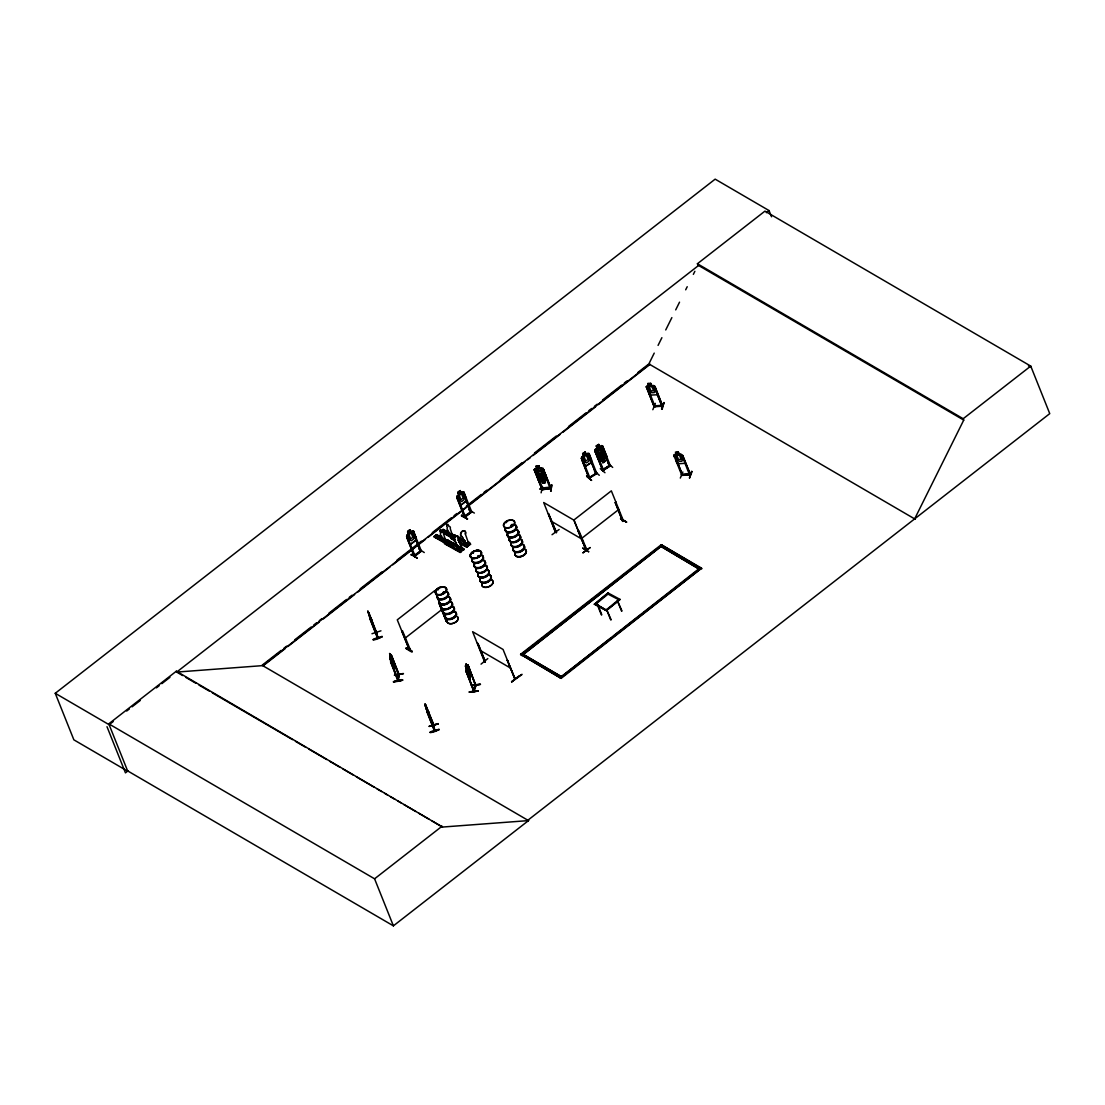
<?xml version="1.0" encoding="UTF-8"?>
<svg xmlns="http://www.w3.org/2000/svg" width="1105" height="1105" viewBox="0 0 1105 1105"><rect width="100%" height="100%" fill="white"/><g stroke="black" fill="none" stroke-linecap="round" stroke-linejoin="round"><path stroke-width="1.5" d="M368.78 612.488L376.833 633.179L376.114 631.977M377.882 637.696L377.261 637.226M368.808 612.584L369.871 618.137L377.896 638.248L376.805 632.64M409.168 649.823L410.148 649.326L402.427 630.651L401.792 631.148L409.416 649.947L397.275 619.836L434.776 590.609L446.379 621.19L438.671 602.418L439.5 602.032L438.878 602.529M410.038 649.464L409.472 648.621L410.148 649.326M440.508 529.82L440.715 532.886A2.113 1.506 -60.5 0 0 441.365 535.594L444.086 541.326L445.55 540.055L443.478 533.812A2.113 1.506 -60.5 0 0 442.262 531.671L440.633 529.654M444.486 540.207L445.37 540.124M445.453 540.248L444.5 539.931L445.37 540.456M445.287 540.373L444.638 540.262M446.6 525.731L447.401 524.474M446.42 621.12L446.752 619.933L445.895 620.292M446.959 620.692L446.917 620.734A5.926 3.605 -21.8 0 0 454.155 622.999A5.926 3.605 -21.8 0 0 456.931 616.341A5.926 3.605 -21.8 0 1 454.141 622.999A5.926 3.605 -21.8 0 1 446.903 620.706M452.18 534.571L451.144 534.834L452.097 534.944M451.959 534.917L451.241 534.737L452.138 535.041M460.177 548.674L461.489 548.591L460.122 548.342L461.338 550.87L460.329 548.702L461.517 548.605M460.785 548.315L463.617 549.793M461.02 548.384L461.42 548.978L460.619 548.467M466.752 543.066L467.94 543.936L467.305 542.831M467.194 543.453C467.802 542.445 466.711 544.019 468.023 543.356M585.802 550.014L586.106 549.337M585.912 549.586L586.368 548.95M585.512 549.033L586.589 549.696M623.386 520.731C622.336 519.847 622.819 520.303 623.496 520.994L611.341 490.841L573.827 520.068L586.051 550.124M615.236 502.665L616.065 502.278L615.236 502.665L622.723 521.215M406.005 648.524C408.173 646.176 418.657 657.24 406.018 648.469M406.309 648.221L412.068 651.48M406.198 647.889L412.151 651.536M582.763 548.163L588.62 551.713M411.074 555.083L411.322 554.406L417.096 558.066M411.281 554.489L417.193 558.135M461.379 515.897L467.498 518.936L461.586 515.262M467.401 518.88L461.669 515.634M414.817 555.373C409.251 558.591 431.268 543.494 414.278 555.787M420.563 551.478C422.11 551.229 419.596 549.378 421.35 551.174M464.514 516.657C482.042 504.35 459.072 519.184 465.329 516.242M465.177 516.132L465.122 516.173M470.716 511.781L471.49 511.173L471.766 511.905L463.699 491.918L462.622 491.642L457.249 495.841L456.904 497.264L464.735 517.333L465.108 516.684M473.741 691.468L466.503 672.199L474.321 690.846L473.465 690.777L474.004 690.128M473.686 691.329L475.841 684.423L475.261 684.99M476.075 685.197L474.1 691.412L474.073 690.238M657.199 392.358L657.199 394.761L650.472 395.107L648.704 392.8M678.083 463.699L676.288 461.462L678.056 463.769L684.81 463.354L684.769 461.02M684.81 463.354L684.851 461.103M535.911 474.183L536.022 471.683L542.956 470.564L544.779 472.691L542.914 470.647L536.105 471.807M545.331 476.946L545.442 474.501M586.603 476.034L591.52 480.385L586.631 475.965M586.7 476.338L591.52 480.385M426.944 711.924L434.486 731.123L433.837 725.046M426.185 706.219L424.969 704.009L434.099 725.723L425.798 705.031L426.875 710.902L434.804 731.04L426.461 709.465M434.445 731.054L434.541 729.797M434.306 730.64L433.837 725.391L434.831 730.902M469.363 692.158L478.313 691.067L469.363 692.186M377.648 637.475L376.625 632.695M377.965 638.165L369.526 616.687M652.834 409.706L655.376 403.38M682.849 471.973L680.307 478.078M460.454 548.384L460.868 548.508M467.816 543.329L466.738 543.259M542.514 486.532L541.105 492.844M390.327 657.862L389.678 653.525L390.479 659.644L393.076 664.74L392.786 659.975M390.024 659.312L391.225 654.671M397.98 680.086L397.897 680.901L390.535 661.646L398.38 680.266L397.62 680.224L399.195 674.644M391.681 656.066L399.154 675.169M393.656 668.401L394.499 663.704L391.129 654.588L399.209 674.741L398.256 680.818L390.079 659.243M392.772 666.854L393.781 668.511L394.457 663.677M393.49 681.978C401.143 677.987 409.665 680.1 393.477 681.909M394.499 675.045L403.353 673.484M399.098 675.169L398.864 673.94L398.739 674.754M398.725 675.362L398.822 674.672L397.869 680.818M538.37 480.344L541.657 480.606M539.737 480.979L546.63 479.805L547.224 478.907M546.63 479.805C542.03 479.128 548.467 484.515 542.569 482.899M534.226 469.777L542.265 489.846L534.212 469.846L534.834 468.796L534.323 469.86M535.58 470.827L534.723 471.172L535.58 470.827L543.121 489.432M536.85 468.479L535.925 466.186L538.881 465.716L539.737 468.092L543.066 468.41L551.077 488.369L542.265 489.819M536.671 475.979L538.494 478.12L545.428 477.001L545.525 474.57M538.881 465.716L539.723 468.161L541.505 468.7L543.218 472.968L542.472 475.04C542.196 479.998 548.37 480.537 542.362 476.904C545.317 473.368 541.105 472.719 541.519 476.504L538.094 474.777L541.132 477.084C538.245 480.482 542.32 481.131 541.989 477.526L544.268 479.308L541.422 479.75L539.71 475.468L537.5 473.879L535.801 469.611L536.961 468.603L536.063 466.255M542.762 469.666L543.577 469.542L542.762 469.666L550.262 488.562C554.199 484.819 524.668 491.338 550.083 488.521M543.066 468.41L550.953 488.41M551.492 484.736L551.077 491.283M552.058 485.012L550.608 491.269M589.697 477.332L595.913 473.52L589.02 477.774M596.534 472.636C595.857 474.446 597.598 473.313 589.214 478.175M439.983 530.745L440.315 530.013M444.873 539.931L445.937 541.091L445.508 539.268L446.903 540.677L444.818 542.596M602.598 470.606L603.62 470.205L595.927 451.489L595.222 451.931L602.75 470.744L610.554 465.813L609.629 465.633M610.126 464.998L602.322 469.929L609.325 465.744M603.523 470.274L603.427 469.708M484.598 661.688C486.545 662.434 483.175 660.127 485.054 660.983M515.303 679.105L514.626 678.194M555.843 532.251L556.506 532.569L548.453 513.659L555.594 532.513L543.688 502.526L574.144 520.289L586.189 550.262M585.595 549.972L585.857 549.558M407.068 535.11L406.695 536.422L414.43 556.519M457 497.236L457.249 495.841M466.075 664.091L465.426 666.177L468.188 674.561L469.252 675.348L469.445 670.514L466.075 664.091L470.771 675.694M466.172 664.091L465.481 666.191L470.164 677.641M466.462 668.401L466.02 671.384L468.05 665.196M467.097 666.384L468.064 665.1L475.979 685.639M466.807 669.229L467.401 667.282M468.506 673.511L469.114 671.564M471.213 674.243L469.597 679.161L471.172 674.216L468.064 665.1M438.92 538.287L439.362 537.417L440.08 538.094M468.106 667.116L468.589 666.508L475.551 685.735L475.219 685.003M471.49 685.459L480.44 684.354L471.573 685.086M473.769 690.266L475.343 685.321M480.413 684.327L471.49 685.335M444.541 542.804L434.016 536.933L436.696 534.806M435.992 535.124L447.152 540.704L446.351 541.367L435.881 535.455L436.696 534.82L447.124 540.759L436.392 534.613L434.058 536.45L444.997 542.458M436.392 534.613L435.895 535.455L446.682 541.119M442.594 530.234L453.078 536.146L442.939 529.944M443.022 531.919L451.973 537.002L440.812 531.395L443.077 529.392L453.547 535.759L442.677 529.917M448.409 540.538L444.403 543.701L460.177 552.514L461.31 551.588L445.08 543.177L460.398 551.616L463.34 549.282L461.641 547.196L464.1 549.365L447.953 540.221L444.472 542.969L460.619 552.155M447.953 540.221L447.194 541.478L458.589 547.928M447.732 541.077L458.685 547.873M448.119 540.566L456.517 545.732M455.398 540.911L451.089 538.494L455.025 535.373M443.699 533.411L451.227 537.596L453.851 535.497L453.022 536.146M451.185 538.439L452.318 537.513L454.721 539.516M451.213 537.624L451.986 536.975L441.268 531.035M453.478 535.787L452.207 534.047L452.719 535.939L451.917 536.45L452.083 534.53M454.417 535.856C455.564 533.908 447.152 539.295 454.417 539.751L451.158 537.762M463.05 550.014L464.086 549.392L448.036 540.456M466.766 547.348L470.399 544.102L469.915 542.887C465.951 539.295 470.785 548.453 468.147 542.693L467.084 543.536L467.898 545.58M467.636 546.492L458.465 542.141M470.329 544.544L467.94 542.541M437.732 589.227L437.815 589.725M438.575 589.393L438.063 589.725M443.879 593.219L444.017 592.031L442.939 593.109M473.382 553.011L472.733 552.569L473.189 553.163M479.031 555.981L478.092 556.395M506.67 522.361L505.759 522.596M506.145 522.472L506.062 521.947M511.712 525.193L510.98 525.939M511.422 525.345L511.933 525.994M512.361 525.317L511.132 525.469M511.173 526.063L512.623 525.428M445.163 540.386L445.218 541.657M397.883 680.362L398.118 679.672M589.821 477.208L589.241 478.437L581.368 458.34L581.838 457L587.791 453.23L589.02 453.464L591.479 459.625L591.52 462.456L585.512 466.269L591.52 462.456M581.41 458.395L581.893 457.056M599.145 461.172L600.374 461.407L606.769 456.268L604.476 458.727L605.499 461.034L602.902 462.608L605.499 461.034M602.943 470.661L594.877 450.647L595.36 449.321L601.369 445.605L602.598 445.84L606.811 456.31M599.228 461.089L595.015 450.674L595.36 449.321M654.201 406.681L646.259 386.667L654.119 406.681L662.751 406.239L654.837 386.211L651.591 385.631L650.638 383.407M647.627 387.786L646.757 388.048L647.627 387.786L655.085 406.64L654.892 405.701L661.757 405.659M651.619 385.617L650.735 383.255L647.848 383.476L648.884 385.838L647.765 386.681L649.478 390.949L651.632 392.717L654.312 392.579L655.003 390.673L653.29 386.391L651.563 385.7M653.497 385.452L646.881 385.935M650.472 395.107L648.801 392.786M654.519 387.662L655.389 387.399L654.519 387.662L662.033 406.336L654.602 387.441M653.911 406.06L654.809 405.742L653.925 405.784M661.688 405.383L661.978 406.309M654.975 405.922L662.655 405.328L661.771 405.632M661.66 409.32L663.995 402.552L662.144 409.278M664.022 402.565L661.536 408.933M676.495 454.431L673.829 455.329L681.854 475.399L690.418 474.901L682.407 454.873L679.161 454.293L678.304 451.917L675.417 452.138L676.467 454.5L675.335 455.329L677.047 459.611L679.216 461.379L681.882 461.241L682.586 459.335L680.873 455.053L679.133 454.362L678.249 452M675.127 456.669L674.326 456.71L675.127 456.669L682.655 475.302L681.426 474.694L681.799 475.357M681.081 454.114L674.409 454.459L673.801 455.398M682.172 456.089L682.959 456.061L682.172 456.089L689.603 474.998L689.285 474.28M682.586 475.343L675.21 456.448M689.465 474.984L689.258 474.045M690.321 474.901L690.073 473.935L682.545 474.584M691.592 471.227L689.713 477.94M460.923 548.95L460.191 548.218M376.377 632.654L377.592 638.345L370.023 619.145M654.229 353.103L648.87 363.918L637.972 372.399M658.069 345.395L661.895 337.674M665.735 329.953L671.868 317.605M675.707 309.883L679.534 302.162M685.68 289.814L687.213 286.72M693.346 274.372L694.879 271.291M914.65 518.894L963.74 420.093L963.187 418.726L697.407 263.75L764.95 211.124L1030.744 366.1L1049.75 413.629L527.872 820.228L528.494 820.601L442.483 827.051L432.083 821.001M473.838 690.887L466.061 671.343M458.009 492.333L458.989 494.667L458.147 496.325L459.86 500.606L461.738 501.532L463.893 499.861L464.321 497.126L462.608 492.844L461.144 492.982L460.163 490.661M484.515 661.674L472.609 631.687L503.065 649.45L515.11 679.423L514.543 678.208M556.478 532.61L548.729 514.143M446.765 619.96L446.061 620.734M586.727 549.599L578.992 530.883L578.15 531.312L586.368 550.041L586.52 549.088M583.73 455.951L582.777 457.539L584.49 461.821L586.479 462.829L588.855 461.296L589.379 458.644L587.68 454.376L586.106 454.431L585.18 451.959L582.653 453.603L583.689 455.909L582.818 453.658M451.71 545.235L452.484 544.627M453.478 545.442L452.415 544.434L451.738 545.746M646.232 386.736L648.911 385.769L648 383.476M443.216 592.335L443.064 593.205L444.044 593.012M472.526 552.914L473.437 552.68M479.349 556.133L478.437 555.594M511.159 526.173L511.311 525.303M451.959 537.624L454.804 539.24M466.835 547.348L459.652 543.329M595.94 473.824L588.578 455.191L589.435 454.873L588.744 455.329M541.851 488.921L542.735 488.755M542.113 489.598L551.119 488.148M600.236 468.644L604.974 472.733M408.905 649.091L409.955 648.842M414.637 556.437L414.941 555.235M459.998 540.4L459.625 539.13M478.106 556.685L479.335 555.732M444.265 592.087L443.036 592.501L443.74 592.777M443.588 592.874L443.975 592.073M654.201 406.46L662.931 406.018L662.655 405.328M681.509 474.446L681.978 475.053M610.416 465.937L610.043 465.053M594.421 604.159L608.054 592.957L620.071 599.407L606.424 610.609L594.421 604.159L606.424 610.609M594.504 604.352L608.054 592.957M595.871 604.076L606.811 610.43L595.871 604.076L608.026 594.117M606.507 609.656L618.648 599.684L618.952 600.457M606.355 610.416L620.071 599.407M445.329 539.406L446.572 539.862M452.028 534.198L453.271 534.654M457.967 540.041L460.398 538.439M459.57 540.939L461.89 539.102L459.666 541.188M460.398 551.616L458.147 549.959L458.63 551.174L462.125 548.412L461.641 547.196M468.05 542.196L470.039 544.074L467.097 546.395L465.108 544.53L465.329 545.953L468.81 543.19L468.327 541.989M460.384 548.66L461.448 547.914M460.523 548.826L461.586 547.983M468.285 542.776L467.097 543.453M468.451 543.329L465.495 545.497L465.108 544.53M460.012 550.635L460.233 552.072L464.017 549.447M466.697 545.428L467.318 546.92L460.191 542.887M461.199 550.787L462.401 550.028L461.365 547.417M559.144 529.475L552.044 534.71M446.13 620.955L446.503 619.808M590.125 547.61L582.805 552.928L590.098 547.569M622.681 521.284L623.51 520.897L622.806 521.45M477.374 642.806L485.164 661.95L477.65 643.29M487.816 658.552L481.048 664.146M515.013 679.437L507.319 660.279L515.289 679.188M507.844 660.569L507.071 660.459M511.574 681.688C531.339 668.691 518.286 675.597 511.795 682.075M511.629 681.744L518.618 676.246M127.821 771.014L125.459 772.865L106.992 726.689M442.483 827.051L176.344 671.205L108.787 723.83L127.766 771.262L73.869 739.839L55.25 693.291L715.156 179.148L769.052 210.572L771.539 216.773M113.193 721.551L109.146 724.714L55.25 693.291M126.702 711.026L129.409 708.927M132.103 706.813L140.211 700.501M156.427 687.863L159.134 685.763M161.827 683.663L169.935 677.337M698.567 265.476L176.69 672.075L176.344 671.205M766.345 212.685L769.052 210.572M407.607 531.505C413.643 527.748 404.803 531.367 408.588 533.839M457.912 492.319C463.948 488.548 455.094 492.181 458.893 494.639M415.894 537.251L413.463 531.022L412.317 530.842L406.944 535.027L406.599 536.45L409.126 542.527M406.861 537.721L407.69 537.348L406.861 537.721L414.237 556.409L421.267 550.925M413.104 532.859L413.947 532.472L413.104 532.859L420.48 551.533M457.166 498.535L457.995 498.148L457.166 498.535L464.542 517.209L471.697 511.905L470.785 512.347L463.409 493.659L464.252 493.286L463.409 493.659M416.102 540.096L410.618 544.282L416.102 540.096L415.977 537.21M459.362 503.41L460.923 505.096L466.338 500.869L466.282 498.01M460.923 505.096L466.407 500.91M281.153 650.403L262.078 665.265L528.494 820.601M283.875 648.29L286.596 646.163M294.773 639.795L311.113 627.06M313.834 624.933L316.555 622.819M319.276 620.692L322.011 618.579M328.82 613.261L346.514 599.476M349.249 597.349L351.97 595.236M360.133 588.868L381.929 571.879M396.916 560.207L421.419 541.119M432.317 532.624L451.393 517.775M454.114 515.648L456.835 513.521M466.365 506.104L481.352 494.432M484.073 492.305L486.794 490.178M500.413 479.57L522.209 462.594M534.461 453.05L556.257 436.061M568.509 426.516L586.216 412.718M588.937 410.604L591.658 408.477M594.393 406.364L597.114 404.237M602.557 399.996L621.632 385.134M624.353 383.007L627.074 380.894M263.404 665.597L285.187 648.621M287.908 646.494L319.235 622.087M323.323 618.911L354.636 594.504M357.357 592.391L390.037 566.92M392.772 564.807L425.453 539.337M428.174 537.223L460.854 511.753M463.575 509.64L524.861 461.89M527.582 459.763L530.303 457.65M533.024 455.522L560.263 434.306M562.984 432.179L595.664 406.723M598.385 404.596L650.141 364.277M418.905 549.019L424.265 552.541M463.617 493.783L470.992 512.458L471.379 511.297M414.541 556.464L421.392 551.105L413.394 531.104M471.697 511.905L464.846 517.264L464.639 516.56M404.72 638.455L442.235 609.228M581.285 538.688L618.786 509.474M520.607 654.298L661.26 544.71L701.565 568.205L561.147 678.373L520.607 654.298L561.147 678.373M520.842 654.878L533.011 645.389M535.718 643.29L542.486 638.013M545.179 635.914L562.763 622.212M565.47 620.098L618.22 579.006M620.927 576.893L627.681 571.63M630.389 569.517L647.972 555.829M650.679 553.716L657.447 548.453M611.424 637.682L560.028 677.724L700.46 567.556L701.799 568.785M614.131 635.582L620.899 630.306M623.607 628.206L641.176 614.504M643.884 612.391L696.633 571.299M699.327 569.199L661.011 546.423L699.327 569.199L700.694 568.136M560.912 677.793L701.565 568.205M963.187 418.726L1030.744 366.1M108.787 723.83L374.581 878.807L442.124 826.181M127.614 770.876L393.394 925.852L528.591 820.532L527.969 820.159M601.355 614.85L597.197 604.449M621.535 611.051L617.377 600.65L621.991 610.982M610.706 619.85L606.535 609.435L611.148 619.767M654.036 405.715L654.326 406.433M662.71 406.267L654.754 386.253M681.592 474.446L690.142 474.004M681.868 475.122L690.501 474.68L682.959 456.061M445.881 532.279L446.102 532.334M446.503 533.093L446.779 532.292M439.901 538.08L438.809 537.955M453.23 545.414L452.484 545.746M479.1 556.423L477.968 556.271M582.708 453.644L585.18 451.959L586.051 454.376M581.713 459.625L582.57 459.321L581.713 459.625L589.076 478.299L589.904 477.401M599.297 475.288L594.407 470.965M471.296 511.063L471.365 511.808M420.591 550.87L420.729 551.657L413.311 532.969M414.803 555.884L415.024 555.428M596.603 452.138C611.479 444.68 594.089 449.431 596.686 455.025M600.374 461.407L602.087 460.233L602.943 462.65M602.156 447.553C603.662 446.268 600.996 449.376 603.399 450.647M605.057 451.986L605.098 454.818L599.034 458.575L597.377 456.835M602.667 470.55L610.388 465.675L609.518 466.227L602.322 447.691M447.111 524.571L448.022 524.474L448.948 526.45A2.113 1.506 -60.5 0 1 450.246 528.646L452.318 534.889L449.887 535.897L450.205 536.699L452.525 534.861L452.207 534.047M471.227 511.118L470.841 511.753M589.089 477.705L589.587 477.125M609.808 466.31L605.885 456.862M459.694 540.345L458.492 540.456M511.477 525.193L512.527 525.11M478.493 555.746L477.816 556.63M475.841 685.777L468.285 666.536M445.066 542.237L434.583 536.257L445.287 542.21M369.774 617.129L367.937 611.258L376.46 633.22M373.228 625.955L371.239 618.648L373.228 625.955L372.316 624.201M371.971 633.731L380.963 630.817M382.081 636.439C365.562 640.693 375.59 641.19 382.109 636.508M620.471 518.742L626.259 522.03M425.991 706.951L426.019 705.17M426.392 709.548L425.342 705.874L429.03 715.059L427.897 710.501M426.185 706.758L428.298 713.222L428.036 711.454M428.381 711.358L430.066 718.761L428.478 711.33M438.243 723.595L429.113 726.247L438.284 723.913M429.223 726.496L438.257 723.789M438.989 729.328C422.428 733.209 432.442 733.9 439.017 729.411M430.121 732.435L439.141 729.756M542.61 489.059L541.837 489.156M445.771 533.08L446.682 532.209M459.445 539.337C456.503 540.414 460.978 541.519 460.039 539.226M511.753 525.317L512.706 525.345M608.206 463.589L612.695 467.415M655.016 406.681L654.616 405.991M394.444 675.266L403.477 673.746M402.552 680.114L393.504 681.674L402.524 680.155M536.975 468.534L534.82 468.865L541.685 467.843M439.541 537.375L439.956 538.204L438.865 538.163M452.677 544.364L453.644 544.889L452 545.732M692.158 471.559L689.34 477.926M596.451 472.678L596.617 473.396M433.671 725.971L426.323 707.172M459.929 539.351L458.63 539.475L458.437 540.525M451.531 537.334L451.116 536.353L451.379 536.989M412.386 530.883L413.519 531.049M541.726 480.509L539.944 479.984L538.232 475.716L538.978 473.644L537.265 469.376L540.027 468.934L545.649 479.073L544.475 480.067L545.387 482.429L542.638 482.802L541.726 480.509L542.555 482.968M398.698 675.293L389.582 653.538M607.377 593.772L618.648 599.684M465.343 533.977L465.467 534.033A3.163 2.251 -60.5 0 0 464.155 530.745A3.163 2.251 -60.5 0 0 460.744 533.273A3.163 2.251 -60.5 0 0 462.056 536.574L466.13 545.166L462.18 536.643A3.163 2.251 -60.5 0 1 460.868 533.342A3.163 2.251 -60.5 0 1 464.155 530.745A3.163 2.251 -60.5 0 1 465.343 533.977L468.575 543.398M454.638 535L465.081 540.967M454.721 535.234L465.012 541.022M467.553 542.486L470.702 544.24M468.437 543.177L470.039 544.074M458.837 538.149L464.625 541.312M443.077 529.392L453.837 535.511M458.326 538.19L464.39 541.491M458.34 538.356L464.114 541.519M444.155 533.052L451.683 537.237M451.931 537.472L455.094 539.212M459.058 541.491L467.608 546.326M459.086 541.657L466.2 545.677M440.039 531.215L440.715 532.886M460.329 542.79L467.097 546.395M459.556 550.442L455.371 541.782L459.445 550.373L461.766 548.536L458.658 539.185M461.752 548.384L463.34 549.282M447.359 540.994L459.058 547.569M447.373 541.146L458.851 547.541M434.058 536.45L444.583 542.514L444.251 541.699L446.392 540.014M445.26 542.845L459.514 550.898M444.472 542.969L459.197 551.354M622.612 521.339L615.43 502.775M588.716 551.768L582.805 548.094M963.74 420.093L697.946 265.117L697.407 263.75M915.272 519.253L649.491 364.277L262.7 665.624L176.69 672.075L182.629 675.542M699.23 567.293L661.26 544.71M551.133 521.159L581.589 538.922M463.769 491.822L466.2 498.065M461.13 492.816L460.219 490.523M456.848 497.222L460.992 505.137M468.658 509.737L474.377 513.065M461.614 515.234L467.498 518.936M410.825 532.002L412.303 532.044L414.016 536.326L413.588 539.047L411.433 540.732L409.554 539.793L407.842 535.524L408.684 533.853L407.717 531.533M409.057 542.596L410.687 544.323M524.778 655.306L561.395 676.661L523.314 654.464M480.053 650.306L510.524 668.069M185.599 677.268L195.999 683.332M198.969 685.072L209.356 691.122M212.326 692.863L292.507 739.618M295.477 741.345L305.878 747.408M308.848 749.135L326.666 759.522M329.635 761.262L340.022 767.312M342.992 769.052L353.393 775.102M356.363 776.843L374.181 787.23M377.15 788.956L381.598 791.553M384.568 793.293L387.537 795.02M390.507 796.76L394.968 799.357M397.938 801.084L400.908 802.81M403.877 804.551L415.756 811.471M418.726 813.197L429.113 819.261M1028.41 365.755L1031.283 367.468M583.868 464.528L585.567 466.31M604.587 458.741L605.388 457.097L603.689 452.829L601.673 451.807L599.96 447.539L597.57 449.044L599.283 453.326L598.744 455.951L600.457 460.233L602.032 460.191L602.999 462.525M599.67 446.6L598.744 444.307L599.656 446.779L601.244 446.724L602.957 451.006L602.405 453.644L604.117 457.912L600.996 460.053L601.424 456.434L598.979 454.5L601.742 455.619L603.054 451.986L602.487 455.785L605.126 457.277L604.352 457.857L602.184 456.614L601.7 459.459L600.015 455.149L598.012 454.127L596.299 449.859L597.266 448.285L596.355 445.992L598.744 444.486L596.189 445.923L597.101 448.216M595.927 451.489L595.222 451.931M515.262 679.133L515.027 678.429M604.352 450.163L602.612 448.34L604.283 450.232M585.595 466.186L581.451 458.326M469.694 679.147L466.02 671.384M392.676 666.881L393.684 668.525M450.771 536.105L447.981 530.331A2.113 1.506 -60.5 0 1 447.401 527.679L446.655 525.952M602.474 445.881L610.43 465.965M588.896 453.506L596.852 473.603M588.578 455.191L596.106 474.004M582.404 459.169L589.987 478.037M597.653 604.38L601.811 614.781M457.802 498.037L465.426 516.864M458.423 549.738L458.81 550.718M445.978 531.16L443.588 532.831M444.914 530.552L442.525 532.237M445.508 539.268L445.84 540.069L443.63 541.602M441.282 537.5L438.892 539.185M440.218 536.906L437.829 538.577M478.493 644.602L485.399 661.757M409.914 529.709L410.894 532.044L409.858 529.848M438.671 602.418L446.254 621.217M407.496 537.237L415.121 556.064M367.841 611.286L376.515 633.289M374.581 878.807L393.394 925.852M368.518 613.206L367.937 611.258M373.228 639.712L382.233 636.853M370.714 617.792L372.012 622.308L369.208 614.449M461.89 548.605L458.782 539.254A3.163 2.251 -60.5 0 0 457.456 535.966A3.163 2.251 -60.5 0 0 454.169 538.563A3.163 2.251 -60.5 0 0 455.495 541.851M370.907 618.731L371.28 620.471M425.301 704.81L425.48 705.957M425.066 703.982L425.273 705.929M415.839 537.223L415.95 540.027M517.513 530.538A5.912 3.605 -21.8 0 1 514.018 537.472A5.912 3.605 -21.8 0 1 507.844 533.867M517.444 530.193A5.995 3.647 -21.8 0 1 513.908 537.223A5.995 3.647 -21.8 0 1 507.651 533.563M519.24 534.834A5.926 3.605 -21.8 0 1 515.731 541.782A5.926 3.605 -21.8 0 1 509.557 538.176M519.088 534.571A5.884 3.577 -21.8 0 1 516.325 541.174A5.884 3.577 -21.8 0 1 509.143 538.909M519.17 534.668A5.926 3.605 -21.8 0 1 516.394 541.326A5.926 3.605 -21.8 0 1 509.143 539.047M519.322 535.041A5.926 3.605 -21.8 0 1 515.814 541.989A5.926 3.605 -21.8 0 1 509.64 538.384M515.386 525.055A5.995 3.647 -21.8 0 1 511.85 532.085A5.995 3.647 -21.8 0 1 505.593 528.425M511.532 524.585A5.995 3.647 -21.8 0 1 512.996 524.461M517.941 530.331A5.912 3.605 -21.8 0 1 512.927 536.823A5.912 3.605 -21.8 0 1 507.499 533.011M516.09 529.254A5.912 3.605 -21.8 0 1 517.168 529.682M515.455 525.4A5.912 3.605 -21.8 0 1 512.679 532.044A5.912 3.605 -21.8 0 1 505.441 529.765M511.643 524.93A5.912 3.605 -21.8 0 1 513.079 524.82M516.256 529.502A5.995 3.647 -21.8 0 1 517.817 534.185A5.995 3.647 -21.8 0 1 510.386 537.431A5.995 3.647 -21.8 0 1 507.54 533.301M515.289 524.792A5.995 3.647 -21.8 0 1 511.739 531.809A5.995 3.647 -21.8 0 1 505.482 528.162M515.11 524.543A5.912 3.605 -21.8 0 1 511.615 531.464A5.912 3.605 -21.8 0 1 505.441 527.872M523.369 545.193A5.912 3.605 -21.8 0 1 520.593 551.837A5.912 3.605 -21.8 0 1 513.355 549.558M523.3 544.848A5.995 3.647 -21.8 0 1 520.496 551.575A5.995 3.647 -21.8 0 1 513.162 549.268M523.88 548.798A5.884 3.577 -21.8 0 1 525.4 553.398A5.884 3.577 -21.8 0 1 518.135 556.575A5.884 3.577 -21.8 0 1 515.331 552.528M520.151 535.994A5.884 3.577 -21.8 0 1 515.179 542.445A5.884 3.577 -21.8 0 1 509.778 538.646M518.328 534.917A5.884 3.577 -21.8 0 1 519.391 535.331M521.256 539.71A5.995 3.647 -21.8 0 1 518.438 546.436A5.995 3.647 -21.8 0 1 511.104 544.13M521.947 543.909A5.912 3.605 -21.8 0 1 523.48 548.522A5.912 3.605 -21.8 0 1 516.159 551.726A5.912 3.605 -21.8 0 1 513.355 547.652M521.311 540.055A5.912 3.605 -21.8 0 1 518.535 546.699A5.912 3.605 -21.8 0 1 511.297 544.42M523.204 544.572A5.995 3.647 -21.8 0 1 519.654 551.602A5.995 3.647 -21.8 0 1 513.397 547.956M521.146 539.433A5.995 3.647 -21.8 0 1 518.328 546.174A5.995 3.647 -21.8 0 1 510.993 543.867M520.966 539.185A5.912 3.605 -21.8 0 1 518.19 545.829A5.912 3.605 -21.8 0 1 510.952 543.549M484.28 561.091A5.912 3.605 -21.8 0 1 480.786 568.025A5.912 3.605 -21.8 0 1 474.625 564.42M483.134 560.332A5.995 3.647 -21.8 0 1 484.694 565.014A5.995 3.647 -21.8 0 1 477.277 568.246A5.995 3.647 -21.8 0 1 474.432 564.13M486.034 565.442A5.926 3.605 -21.8 0 1 483.258 572.1A5.926 3.605 -21.8 0 1 476.075 569.973M476.006 569.821A5.926 3.605 -21.8 0 0 483.258 572.1A5.926 3.605 -21.8 0 0 486.103 565.608M485.938 565.221A5.926 3.605 -21.8 0 1 483.161 571.879A5.926 3.605 -21.8 0 1 475.91 569.586M482.167 555.608A5.995 3.647 -21.8 0 1 478.631 562.638A5.995 3.647 -21.8 0 1 472.374 558.992M483.935 560.235A5.912 3.605 -21.8 0 1 481.172 566.879A5.912 3.605 -21.8 0 1 473.935 564.6M482.236 555.953A5.912 3.605 -21.8 0 1 479.46 562.611A5.912 3.605 -21.8 0 1 472.222 560.332M484.902 561.147A5.995 3.647 -21.8 0 1 479.832 567.735A5.995 3.647 -21.8 0 1 474.321 563.868M483.037 560.055A5.995 3.647 -21.8 0 1 484.114 560.484M480.979 554.917A5.995 3.647 -21.8 0 1 482.54 559.613A5.995 3.647 -21.8 0 1 475.109 562.846A5.995 3.647 -21.8 0 1 472.263 558.716M482.664 555.746A5.912 3.605 -21.8 0 1 477.65 562.238A5.912 3.605 -21.8 0 1 472.222 558.426M480.813 554.682A5.912 3.605 -21.8 0 1 481.891 555.097M490.15 575.746A5.912 3.605 -21.8 0 1 488.065 582.059A5.912 3.605 -21.8 0 1 480.178 581.078M490.081 575.401A5.995 3.647 -21.8 0 1 486.545 582.418A5.995 3.647 -21.8 0 1 480.288 578.771M490.8 579.628A5.926 3.605 -21.8 0 1 492.333 584.255A5.926 3.605 -21.8 0 1 484.998 587.446A5.926 3.605 -21.8 0 1 482.194 583.371M490.731 579.448A5.926 3.605 -21.8 0 1 492.264 584.075A5.926 3.605 -21.8 0 1 484.929 587.266A5.926 3.605 -21.8 0 1 482.112 583.191M485.109 565.47A5.884 3.577 -21.8 0 1 486.628 570.07A5.884 3.577 -21.8 0 1 479.349 573.246A5.884 3.577 -21.8 0 1 476.559 569.199M488.023 570.263A5.995 3.647 -21.8 0 1 485.219 577.003A5.995 3.647 -21.8 0 1 477.885 574.683M488.728 574.462A5.912 3.605 -21.8 0 1 490.261 579.089A5.912 3.605 -21.8 0 1 482.94 582.28A5.912 3.605 -21.8 0 1 480.136 578.205M488.092 570.608A5.912 3.605 -21.8 0 1 485.316 577.252A5.912 3.605 -21.8 0 1 478.078 574.973M488.893 574.711A5.995 3.647 -21.8 0 1 490.44 579.393A5.995 3.647 -21.8 0 1 483.023 582.625A5.995 3.647 -21.8 0 1 480.178 578.509M487.927 570A5.995 3.647 -21.8 0 1 485.109 576.727A5.995 3.647 -21.8 0 1 477.774 574.42M486.67 569.324A5.912 3.605 -21.8 0 1 488.203 573.951A5.912 3.605 -21.8 0 1 480.882 577.141A5.912 3.605 -21.8 0 1 478.078 573.067M449.404 597.57A5.912 3.605 -21.8 0 1 446.641 604.214A5.912 3.605 -21.8 0 1 439.403 601.935M449.348 597.225A5.995 3.647 -21.8 0 1 446.544 603.965A5.995 3.647 -21.8 0 1 439.21 601.659M450.08 601.493A5.926 3.605 -21.8 0 1 451.627 606.12A5.926 3.605 -21.8 0 1 444.293 609.325A5.926 3.605 -21.8 0 1 441.475 605.25A5.926 3.605 -21.8 0 0 447.718 609.021A5.926 3.605 -21.8 0 0 451.227 602.073M449.997 601.272A5.926 3.605 -21.8 0 1 451.531 605.899A5.926 3.605 -21.8 0 1 444.196 609.104A5.926 3.605 -21.8 0 1 441.378 605.029M447.29 592.087A5.995 3.647 -21.8 0 1 444.486 598.827A5.995 3.647 -21.8 0 1 437.152 596.52M449.072 596.714A5.912 3.605 -21.8 0 1 445.577 603.634A5.912 3.605 -21.8 0 1 439.403 600.043M447.359 592.432A5.912 3.605 -21.8 0 1 443.865 599.366A5.912 3.605 -21.8 0 1 437.691 595.761M449.252 596.962A5.995 3.647 -21.8 0 1 446.434 603.703A5.995 3.647 -21.8 0 1 439.099 601.382M447.194 591.824A5.995 3.647 -21.8 0 1 444.376 598.565A5.995 3.647 -21.8 0 1 437.041 596.244M447.014 591.576A5.912 3.605 -21.8 0 1 444.238 598.219A5.912 3.605 -21.8 0 1 437 595.94M454.196 611.797A5.912 3.605 -21.8 0 1 455.73 616.424A5.912 3.605 -21.8 0 1 448.409 619.615A5.912 3.605 -21.8 0 1 445.605 615.554M455.205 611.88A5.995 3.647 -21.8 0 1 452.401 618.607A5.995 3.647 -21.8 0 1 445.066 616.3M451.296 602.363A5.884 3.577 -21.8 0 1 448.533 608.979A5.884 3.577 -21.8 0 1 441.351 606.714M452.069 606.313A5.995 3.647 -21.8 0 1 453.616 610.996A5.995 3.647 -21.8 0 1 446.199 614.228A5.995 3.647 -21.8 0 1 443.354 610.112M454.929 611.355A5.912 3.605 -21.8 0 1 452.152 617.999A5.912 3.605 -21.8 0 1 444.914 615.72M453.989 607.736A5.912 3.605 -21.8 0 1 448.989 614.228A5.912 3.605 -21.8 0 1 443.547 610.402M452.138 606.659A5.912 3.605 -21.8 0 1 453.216 607.087M455.108 611.604A5.995 3.647 -21.8 0 1 452.29 618.344A5.995 3.647 -21.8 0 1 444.956 616.038M451.959 606.037A5.995 3.647 -21.8 0 1 450.937 612.861A5.995 3.647 -21.8 0 1 442.898 610.899M452.87 606.217A5.912 3.605 -21.8 0 1 450.094 612.861A5.912 3.605 -21.8 0 1 442.856 610.582M469.432 691.827L478.272 691.067L469.432 691.827M389.803 654.381L389.927 656.37L389.803 654.381M390.921 656.715L390.645 658.621L392.344 662.903L392.634 660.997L390.921 656.715M466.227 664.961L466.144 666.978L466.227 664.961M437.456 535.207L435.19 537.21L437.456 535.207M444.141 529.999L441.876 531.988L444.141 529.999M438.16 535.607L435.895 537.61L438.16 535.607M439.224 536.201L436.958 538.204L439.224 536.201M446.848 531.533L444.583 533.535L446.917 531.685M447.912 532.127L445.647 534.129L447.912 532.127M449.542 541.119L446.158 544.116L449.542 541.119M456.241 535.897L452.843 538.895L456.241 535.897M450.605 541.712L447.221 544.71L450.605 541.712M452.194 542.61L448.81 545.608L452.194 542.61M453.603 543.411L450.218 546.409L453.603 543.411M455.191 544.309L451.807 547.32L455.191 544.309M620.996 518.839L626.756 522.126L620.969 518.798M409.693 530.566L408.615 532.417L409.693 530.566M459.998 491.38L458.92 493.217L459.998 491.38M411.143 532.942L409.002 534.613L410.701 538.895L412.856 537.223L411.143 532.942M461.448 493.742L459.293 495.427L461.006 499.709L463.161 498.024L461.448 493.742M662.378 545.359L521.947 655.527L662.378 545.359M584.918 452.788L583.702 454.542L584.918 452.788M586.41 455.191L584.048 456.724L585.747 460.992L588.122 459.473L586.41 455.191M601.673 451.807L599.283 453.312L601.673 451.821M602.405 453.63L600.015 455.149L602.405 453.644M604.449 460.094L602.916 461.061L603.22 461.821L604.753 460.854L604.449 460.094M598.468 445.135L596.935 446.102L597.239 446.862L598.772 445.895L598.468 445.135M429.334 717.035L430.066 718.761L429.32 716.965M541.726 473.189L538.978 473.644L541.74 473.202M542.458 475.026L539.71 475.468L542.472 475.04M544.447 481.297L542.679 481.587L542.983 482.346L544.751 482.056L544.447 481.297M538.466 466.338L536.699 466.614L537.002 467.387L538.77 467.097L538.466 466.338M650.32 383.822L648.607 383.905L650.624 384.581L650.32 383.822M651.867 386.46L649.188 386.598L650.9 390.88L653.58 390.742L651.867 386.46M677.89 452.47L676.177 452.567L678.194 453.243L677.89 452.47M679.437 455.122L676.771 455.26L678.484 459.542L681.15 459.404L679.437 455.122M465.385 542.666L458.188 538.688L465.288 542.707M507.043 527.831A5.926 3.605 -21.8 0 0 514.654 521.905A5.926 3.605 -21.8 0 0 505.496 521.74A5.926 3.605 -21.8 0 0 507.043 527.831M507.167 528.066A5.884 3.577 -21.8 0 0 514.723 522.182A5.884 3.577 -21.8 0 0 505.634 522.016A5.884 3.577 -21.8 0 0 507.167 528.066M525.552 553.702A5.926 3.605 -21.8 0 0 524.019 549.061A5.912 3.605 -21.8 0 1 525.552 553.702A5.912 3.605 -21.8 0 1 518.231 556.892A5.912 3.605 -21.8 0 1 515.427 552.832A5.926 3.605 -21.8 0 0 518.231 556.892A5.926 3.605 -21.8 0 0 525.552 553.702M473.755 558.232A5.926 3.605 -21.8 0 0 481.366 552.293A5.926 3.605 -21.8 0 0 472.208 552.141A5.926 3.605 -21.8 0 0 473.755 558.232M473.948 558.619A5.884 3.577 -21.8 0 0 481.49 552.735A5.884 3.577 -21.8 0 0 472.415 552.583A5.884 3.577 -21.8 0 0 473.948 558.619M473.824 558.398A5.926 3.605 -21.8 0 0 481.435 552.472A5.926 3.605 -21.8 0 0 472.277 552.293A5.926 3.605 -21.8 0 0 473.824 558.384A5.926 3.605 -21.8 0 0 481.435 552.445A5.926 3.605 -21.8 0 0 472.277 552.307A5.926 3.605 -21.8 0 0 473.824 558.398M438.878 594.697A5.926 3.605 -21.8 0 0 446.489 588.772A5.926 3.605 -21.8 0 0 437.331 588.606A5.926 3.605 -21.8 0 0 438.878 594.697M439.072 595.098A5.884 3.577 -21.8 0 0 446.627 589.214A5.884 3.577 -21.8 0 0 437.539 589.048A5.884 3.577 -21.8 0 0 439.072 595.098M438.947 594.863A5.926 3.605 -21.8 0 0 446.558 588.937A5.926 3.605 -21.8 0 0 437.4 588.772A5.926 3.605 -21.8 0 0 438.947 594.863"/></g></svg>
